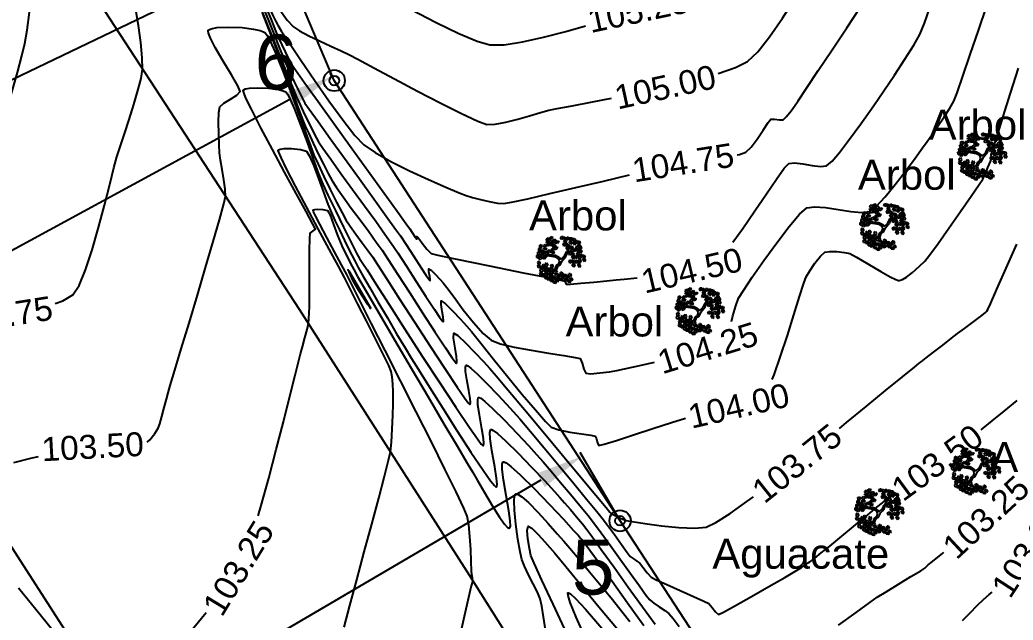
# Model space of a CAD drawing. Header units: millimetres. Extents: x 605578 to 606222, y 1311008 to 1311323.
# Drawn here: x 605671.26 to 605720.97, y 1311134.58 to 1311164.66 of the extents above; entities that cross this region are included whole.
import ezdxf

# ---------------------------------------------------------------- set-up
doc = ezdxf.new("R2010")
doc.units = ezdxf.units.MM
doc.header["$LTSCALE"] = 0.0254
doc.header["$MEASUREMENT"] = 0
for name, color, linetype in [('ARBOL', 3, 'Continuous'), ('BORDE CARRETERA', 8, 'Continuous'), ('CIRCULO', 1, 'Continuous'), ('CONT-MJR', 30, 'Continuous'), ('CONT-MNR', 56, 'Continuous'), ('COTAS', 3, 'Continuous'), ('PTOS PI', 7, 'Continuous'), ('TEXTO ARB', 7, 'Continuous')]:
    doc.layers.add(name, color=color, linetype=linetype)
doc.styles.add('COTAS', font='arial.ttf', dxfattribs={"height": 2.8})
doc.styles.add('CURVAS DE NIVEL', font='arial.ttf', dxfattribs={"height": 1.2})
doc.styles.add('PI', font='arial.ttf', dxfattribs={"height": 2})
doc.styles.add('PUNTOS PI', font='arial.ttf', dxfattribs={"height": 0.08})
doc.dimstyles.new('COTAS LINDEROS', dxfattribs={"dimscale": 40, "dimtxt": 2.8, "dimasz": 0.06, "dimexe": 0.005, "dimexo": 0.005, "dimgap": 0.005, "dimtad": 2, "dimzin": 0, "dimdsep": 46, "dimtxsty": 'COTAS', "dimcen": 0.09, "dimclrd": 1, "dimclre": 1, "dimclrt": 3, "dimadec": 0, "dimazin": 0, "dimtfac": 1, "dimtofl": 0, "dimtmove": 0, "dimatfit": 3, "dimldrblk": 'ARCHTICK', "dimfxl": 1, "dimtolj": 1, "dimtzin": 0, "dimarcsym": 0})

# ---------------------------------------------------------------- blocks, each defined once
blk = doc.blocks.new('*U25')
at = {"layer": 'CONT-MJR', "elevation": 102, "flags": 128}
blk.add_lwpolyline([(605699.667, 1311133.455), (605699.102, 1311134.738), (605698.807, 1311135.471), (605698.695, 1311135.813), (605698.679, 1311135.931), (605698.69, 1311135.954), (605698.718, 1311135.956), (605698.819, 1311135.899), (605699.069, 1311135.672), (605699.564, 1311135.138), (605700.386, 1311134.177)], dxfattribs=at)
blk = doc.blocks.new('*U26')
at = {"layer": 'CONT-MNR', "elevation": 102.25, "flags": 128}
blk.add_lwpolyline([(605698.628, 1311133.92), (605697.95, 1311135.375), (605697.387, 1311136.59), (605696.997, 1311137.445), (605696.837, 1311137.819), (605696.763, 1311138.173), (605696.69, 1311138.651), (605696.657, 1311139.081), (605696.699, 1311139.291), (605696.888, 1311139.185), (605697.2, 1311138.875), (605697.532, 1311138.508), (605697.779, 1311138.229), (605698.03, 1311137.933), (605698.578, 1311137.274), (605699.343, 1311136.35), (605700.245, 1311135.258), (605701.201, 1311134.097)], dxfattribs=at)
blk = doc.blocks.new('*U27')
at = {"layer": 'CONT-MJR', "elevation": 102.5, "flags": 128}
blk.add_lwpolyline([(605697.568, 1311134.1), (605697.471, 1311134.741), (605697.378, 1311135.291), (605697.298, 1311135.649), (605697.162, 1311135.985), (605696.953, 1311136.407), (605696.721, 1311136.859), (605696.516, 1311137.282), (605696.387, 1311137.619), (605696.302, 1311138.013), (605696.191, 1311138.645), (605696.083, 1311139.384), (605696.009, 1311140.096), (605695.993, 1311140.556), (605696.017, 1311140.792), (605696.053, 1311140.882), (605696.078, 1311140.904), (605696.11, 1311140.91), (605696.198, 1311140.884), (605696.385, 1311140.76), (605696.712, 1311140.47), (605697.196, 1311139.975), (605697.699, 1311139.423), (605698.153, 1311138.91), (605698.488, 1311138.534), (605698.793, 1311138.185), (605699.24, 1311137.656), (605699.777, 1311137.01), (605700.352, 1311136.31), (605700.913, 1311135.619), (605701.409, 1311135.002), (605701.787, 1311134.522)], dxfattribs=at)
blk = doc.blocks.new('*U28')
at = {"layer": 'CONT-MJR', "elevation": 102.5, "flags": 128}
blk.add_lwpolyline([(605688.824, 1311150.199), (605688.815, 1311150.204), (605688.774, 1311150.255), (605688.665, 1311150.412), (605688.47, 1311150.713), (605688.223, 1311151.105), (605688.074, 1311151.349), (605687.95, 1311151.589), (605687.805, 1311151.883), (605687.734, 1311152.031), (605687.706, 1311152.083), (605687.682, 1311152.131), (605687.724, 1311152.081)], close=True, dxfattribs=at)
blk = doc.blocks.new('*U29')
at = {"layer": 'CONT-MNR', "elevation": 102.75, "flags": 128}
blk.add_lwpolyline([(605693.329, 1311133.957), (605693.596, 1311135.15), (605693.776, 1311135.955), (605693.844, 1311136.26), (605693.893, 1311136.403), (605693.933, 1311136.546), (605693.908, 1311136.701), (605693.875, 1311136.864), (605693.867, 1311137.061), (605693.852, 1311137.515), (605693.825, 1311138.12), (605693.785, 1311138.77), (605693.729, 1311139.361), (605693.654, 1311139.786), (605693.484, 1311140.191), (605693.096, 1311141.007), (605692.538, 1311142.145), (605691.858, 1311143.513), (605691.101, 1311145.021), (605690.317, 1311146.576), (605689.551, 1311148.089), (605688.851, 1311149.468), (605688.264, 1311150.622), (605687.837, 1311151.46), (605687.617, 1311151.891), (605687.362, 1311152.377), (605687.008, 1311153.037), (605686.622, 1311153.757), (605686.27, 1311154.422), (605686.058, 1311154.838), (605685.961, 1311155.044), (605685.935, 1311155.117), (605685.935, 1311155.132), (605685.95, 1311155.144), (605686.016, 1311155.162), (605686.176, 1311155.173), (605686.431, 1311155.159), (605686.658, 1311155.102), (605686.783, 1311154.868), (605686.962, 1311154.405), (605687.146, 1311153.898), (605687.288, 1311153.532), (605687.431, 1311153.226), (605687.62, 1311152.835), (605687.814, 1311152.445), (605687.969, 1311152.146), (605688.164, 1311151.806), (605688.611, 1311151.037), (605689.249, 1311149.944), (605690.017, 1311148.631), (605690.852, 1311147.204), (605691.695, 1311145.767), (605692.483, 1311144.424), (605693.156, 1311143.281), (605693.652, 1311142.442), (605693.911, 1311142.011), (605694.169, 1311141.575), (605694.515, 1311140.977), (605694.898, 1311140.329), (605695.268, 1311139.74), (605695.521, 1311139.387), (605695.67, 1311139.229), (605695.743, 1311139.187), (605695.77, 1311139.188), (605695.791, 1311139.206), (605695.813, 1311139.298), (605695.805, 1311139.554), (605695.736, 1311140.059), (605695.601, 1311140.835), (605695.469, 1311141.613), (605695.407, 1311142.127), (605695.405, 1311142.393), (605695.433, 1311142.493), (605695.457, 1311142.516), (605695.488, 1311142.518), (605695.593, 1311142.47), (605695.84, 1311142.283), (605696.303, 1311141.863), (605697.016, 1311141.157), (605697.773, 1311140.371), (605698.463, 1311139.636), (605698.975, 1311139.082), (605699.198, 1311138.838), (605699.326, 1311138.689), (605699.48, 1311138.5), (605699.603, 1311138.346), (605699.791, 1311138.085), (605700.247, 1311137.446), (605700.899, 1311136.536), (605701.672, 1311135.458), (605702.492, 1311134.319)], dxfattribs=at)
blk = doc.blocks.new('*U31')
at = {"layer": 'CONT-MJR', "elevation": 103, "flags": 128}
for points in [[(605687.485, 1311134.233), (605687.778, 1311135.319), (605688.126, 1311136.608), (605688.5, 1311138), (605688.874, 1311139.394), (605689.219, 1311140.693), (605689.508, 1311141.795), (605689.713, 1311142.601), (605689.806, 1311143.012), (605689.857, 1311143.501), (605689.896, 1311144.157), (605689.924, 1311144.844), (605689.94, 1311145.424), (605689.944, 1311145.762), (605689.937, 1311146.045), (605689.922, 1311146.409), (605689.893, 1311146.771), (605689.847, 1311147.045), (605689.721, 1311147.336), (605689.441, 1311147.914), (605689.058, 1311148.683), (605688.622, 1311149.547), (605688.183, 1311150.41), (605687.792, 1311151.177), (605687.5, 1311151.751), (605687.202, 1311152.318), (605686.747, 1311153.168), (605686.197, 1311154.192), (605685.613, 1311155.282), (605685.058, 1311156.329), (605684.595, 1311157.225), (605684.331, 1311157.761), (605684.216, 1311158.021), (605684.187, 1311158.113), (605684.187, 1311158.133), (605684.208, 1311158.151), (605684.289, 1311158.181), (605684.492, 1311158.208), (605684.85, 1311158.211), (605685.309, 1311158.166), (605685.611, 1311158.073), (605685.759, 1311157.834), (605685.968, 1311157.341), (605686.21, 1311156.702), (605686.457, 1311156.024), (605686.68, 1311155.415), (605686.852, 1311154.983), (605687.025, 1311154.608), (605687.251, 1311154.133), (605687.506, 1311153.609), (605687.765, 1311153.088), (605688.002, 1311152.618), (605688.193, 1311152.253), (605688.409, 1311151.865), (605688.754, 1311151.264), (605689.183, 1311150.524), (605689.653, 1311149.722), (605690.119, 1311148.933), (605690.537, 1311148.233), (605690.863, 1311147.699), (605691.214, 1311147.133), (605691.757, 1311146.262), (605692.422, 1311145.204), (605693.138, 1311144.077), (605693.835, 1311143), (605694.442, 1311142.091), (605694.816, 1311141.566), (605695.008, 1311141.329), (605695.085, 1311141.26), (605695.107, 1311141.256), (605695.127, 1311141.277), (605695.145, 1311141.386), (605695.123, 1311141.688), (605695.033, 1311142.266), (605694.889, 1311143.089), (605694.804, 1311143.674), (605694.788, 1311143.985), (605694.812, 1311144.103), (605694.836, 1311144.128), (605694.863, 1311144.13), (605694.953, 1311144.089), (605695.168, 1311143.928), (605695.571, 1311143.564), (605696.198, 1311142.946), (605696.875, 1311142.247), (605697.511, 1311141.573), (605698.014, 1311141.032), (605698.292, 1311140.731), (605698.524, 1311140.468), (605698.817, 1311140.124), (605699.127, 1311139.751), (605699.412, 1311139.402), (605699.631, 1311139.127), (605699.88, 1311138.788), (605700.361, 1311138.119), (605700.997, 1311137.233), (605701.71, 1311136.239), (605702.422, 1311135.25), (605703.056, 1311134.377)], [(605718.442, 1311134.564), (605718.802, 1311134.932), (605719.193, 1311135.329), (605719.491, 1311135.62), (605719.78, 1311135.86), (605719.93, 1311135.978)]]:
    blk.add_lwpolyline(points, dxfattribs=at)
at = {"layer": 'CONT-MJR', "color": 2, "insert": (605721.724, 1311138.078, 103), "char_height": 1.2, "attachment_point": 5, "rotation": 56.8914, "style": 'CURVAS DE NIVEL'}
blk.add_mtext('{103.00}', dxfattribs=at)
blk = doc.blocks.new('*U32')
at = {"layer": 'CONT-MNR', "elevation": 103.25, "flags": 128}
for points in [[(605683.182, 1311139.805), (605683.335, 1311140.323), (605683.714, 1311141.694), (605684.094, 1311143.126), (605684.455, 1311144.525), (605684.776, 1311145.798), (605685.038, 1311146.851), (605685.22, 1311147.592), (605685.304, 1311147.926), (605685.399, 1311148.271), (605685.524, 1311148.719), (605685.638, 1311149.149), (605685.703, 1311149.436), (605685.726, 1311149.67), (605685.741, 1311149.972), (605685.751, 1311150.275), (605685.757, 1311150.51), (605685.759, 1311150.845), (605685.76, 1311151.499), (605685.761, 1311152.305), (605685.764, 1311153.096), (605685.77, 1311153.706), (605685.782, 1311153.966), (605685.924, 1311154.071), (605686.053, 1311154.172), (605685.929, 1311154.419), (605685.588, 1311155.05), (605685.094, 1311155.957), (605684.51, 1311157.032), (605683.899, 1311158.167), (605683.323, 1311159.252), (605682.846, 1311160.181), (605682.578, 1311160.738), (605682.464, 1311161.011), (605682.437, 1311161.111), (605682.44, 1311161.134), (605682.463, 1311161.156), (605682.548, 1311161.194), (605682.759, 1311161.234), (605683.15, 1311161.254), (605683.713, 1311161.232), (605684.138, 1311161.179), (605684.395, 1311161.12), (605684.519, 1311161.072), (605684.565, 1311161.045), (605684.594, 1311161.017), (605684.665, 1311160.917), (605684.796, 1311160.666), (605685.008, 1311160.178), (605685.311, 1311159.399), (605685.632, 1311158.53), (605685.942, 1311157.676), (605686.213, 1311156.942), (605686.417, 1311156.433), (605686.68, 1311155.869), (605687.05, 1311155.105), (605687.459, 1311154.275), (605687.841, 1311153.51), (605688.127, 1311152.94), (605688.251, 1311152.698), (605688.354, 1311152.551), (605688.461, 1311152.406), (605688.635, 1311152.134), (605689.084, 1311151.43), (605689.74, 1311150.403), (605690.535, 1311149.162), (605691.403, 1311147.816), (605692.274, 1311146.474), (605693.081, 1311145.245), (605693.757, 1311144.238), (605694.158, 1311143.664), (605694.353, 1311143.407), (605694.426, 1311143.33), (605694.443, 1311143.323), (605694.46, 1311143.341), (605694.476, 1311143.433), (605694.457, 1311143.688), (605694.381, 1311144.173), (605694.259, 1311144.866), (605694.188, 1311145.358), (605694.175, 1311145.62), (605694.195, 1311145.719), (605694.215, 1311145.741), (605694.242, 1311145.742), (605694.329, 1311145.702), (605694.536, 1311145.544), (605694.923, 1311145.19), (605695.515, 1311144.596), (605696.142, 1311143.94), (605696.709, 1311143.331), (605697.123, 1311142.882), (605697.444, 1311142.522), (605697.857, 1311142.042), (605698.326, 1311141.486), (605698.813, 1311140.901), (605699.282, 1311140.33), (605699.696, 1311139.819), (605700.018, 1311139.413), (605700.357, 1311138.962), (605700.806, 1311138.343), (605701.312, 1311137.636), (605701.819, 1311136.926), (605702.271, 1311136.295), (605702.614, 1311135.825), (605702.792, 1311135.598), (605702.99, 1311135.441), (605703.262, 1311135.256), (605703.536, 1311135.073), (605703.737, 1311134.918), (605703.949, 1311134.664), (605704.256, 1311134.258)], [(605712.237, 1311134.338), (605713.112, 1311134.971), (605713.793, 1311135.459), (605714.172, 1311135.726), (605714.616, 1311136.008), (605715.227, 1311136.382), (605715.855, 1311136.762), (605716.349, 1311137.059), (605716.559, 1311137.187), (605716.642, 1311137.269), (605716.724, 1311137.353), (605716.937, 1311137.524), (605717.455, 1311137.941), (605717.504, 1311137.981)], [(605671.196, 1311136.209), (605672.066, 1311135.128), (605672.911, 1311134.088), (605673.684, 1311133.154), (605674.337, 1311132.389), (605674.821, 1311131.858), (605675.089, 1311131.626), (605675.502, 1311131.54), (605676.087, 1311131.524), (605676.729, 1311131.568), (605677.314, 1311131.661), (605677.726, 1311131.792), (605678.034, 1311132.05), (605678.554, 1311132.589), (605679.22, 1311133.333), (605679.965, 1311134.208), (605680.578, 1311134.961)]]:
    blk.add_lwpolyline(points, dxfattribs=at)
at = {"layer": 'CONT-MNR', "color": 2, "char_height": 1.2, "attachment_point": 5, "style": 'CURVAS DE NIVEL'}
for insert, rotation in [((605719.614, 1311139.743, 103.25), 42.8586), ((605682.202, 1311137.186, 103.25), 58.6019)]:
    blk.add_mtext('{103.25}', dxfattribs=dict(at, insert=insert, rotation=rotation))
blk = doc.blocks.new('*U33')
at = {"layer": 'CONT-MJR', "elevation": 103.5, "flags": 128}
for points in [[(605719.367, 1311144.123), (605719.473, 1311144.207), (605719.929, 1311144.569), (605720.527, 1311145.051), (605721.173, 1311145.588)], [(605677.634, 1311143.497), (605677.772, 1311143.621), (605678.013, 1311143.929), (605678.181, 1311144.194), (605678.26, 1311144.415), (605678.366, 1311144.789), (605678.482, 1311145.231), (605678.592, 1311145.654), (605678.677, 1311145.972), (605678.784, 1311146.33), (605679.016, 1311147.101), (605679.341, 1311148.182), (605679.728, 1311149.469), (605680.145, 1311150.862), (605680.559, 1311152.257), (605680.939, 1311153.553), (605681.253, 1311154.645), (605681.469, 1311155.433), (605681.555, 1311155.814), (605681.54, 1311156.177), (605681.472, 1311156.646), (605681.382, 1311157.153), (605681.299, 1311157.625), (605681.252, 1311157.992), (605681.23, 1311158.397), (605681.211, 1311158.948), (605681.204, 1311159.527), (605681.22, 1311160.017), (605681.269, 1311160.297), (605681.469, 1311160.483), (605681.802, 1311160.687), (605682.122, 1311160.889), (605682.285, 1311161.066), (605682.172, 1311161.348), (605681.856, 1311161.896), (605681.444, 1311162.58), (605681.041, 1311163.268), (605680.798, 1311163.734), (605680.698, 1311163.99), (605680.682, 1311164.1), (605680.693, 1311164.134), (605680.723, 1311164.165), (605680.836, 1311164.215), (605681.117, 1311164.268), (605681.636, 1311164.295), (605682.386, 1311164.266), (605682.951, 1311164.195), (605683.292, 1311164.116), (605683.458, 1311164.052), (605683.518, 1311164.016), (605683.553, 1311163.985), (605683.635, 1311163.871), (605683.789, 1311163.587), (605684.039, 1311163.033), (605684.401, 1311162.135), (605684.789, 1311161.11), (605685.172, 1311160.065), (605685.519, 1311159.108), (605685.799, 1311158.345), (605685.981, 1311157.884), (605686.193, 1311157.421), (605686.479, 1311156.817), (605686.799, 1311156.156), (605687.114, 1311155.519), (605687.384, 1311154.988), (605687.571, 1311154.646), (605687.785, 1311154.322), (605688.077, 1311153.915), (605688.398, 1311153.482), (605688.697, 1311153.079), (605688.924, 1311152.762), (605689.163, 1311152.396), (605689.638, 1311151.655), (605690.281, 1311150.652), (605691.022, 1311149.497), (605691.792, 1311148.305), (605692.522, 1311147.185), (605693.142, 1311146.252), (605693.514, 1311145.715), (605693.696, 1311145.471), (605693.763, 1311145.398), (605693.779, 1311145.391), (605693.793, 1311145.406), (605693.806, 1311145.48), (605693.791, 1311145.687), (605693.729, 1311146.081), (605693.63, 1311146.643), (605693.572, 1311147.042), (605693.562, 1311147.255), (605693.578, 1311147.335), (605693.595, 1311147.353), (605693.616, 1311147.354), (605693.687, 1311147.321), (605693.855, 1311147.193), (605694.169, 1311146.906), (605694.649, 1311146.424), (605695.158, 1311145.891), (605695.618, 1311145.397), (605695.955, 1311145.033), (605696.275, 1311144.666), (605696.814, 1311144.03), (605697.496, 1311143.218), (605698.245, 1311142.32), (605698.986, 1311141.428), (605699.644, 1311140.633), (605700.142, 1311140.026), (605700.406, 1311139.699), (605700.668, 1311139.348), (605701.013, 1311138.867), (605701.368, 1311138.37), (605701.658, 1311137.968), (605701.807, 1311137.773), (605701.95, 1311137.663), (605702.139, 1311137.538), (605702.284, 1311137.43), (605702.439, 1311137.238), (605702.658, 1311136.952), (605702.852, 1311136.741), (605703.111, 1311136.608), (605703.641, 1311136.364), (605704.307, 1311136.066), (605704.97, 1311135.77), (605705.494, 1311135.533), (605705.741, 1311135.41), (605705.894, 1311135.232), (605706.069, 1311134.997), (605706.219, 1311134.869), (605706.484, 1311134.99), (605707.085, 1311135.317), (605707.885, 1311135.769), (605708.749, 1311136.265), (605709.543, 1311136.726), (605710.132, 1311137.07), (605710.38, 1311137.216), (605710.565, 1311137.347), (605710.711, 1311137.455), (605710.805, 1311137.512), (605710.898, 1311137.57), (605711.041, 1311137.685), (605711.371, 1311137.953), (605711.79, 1311138.295), (605712.199, 1311138.629), (605712.497, 1311138.873), (605712.79, 1311139.114), (605713.186, 1311139.441), (605713.592, 1311139.778), (605713.919, 1311140.048), (605714.074, 1311140.176), (605714.217, 1311140.295), (605714.361, 1311140.411), (605714.598, 1311140.586), (605714.969, 1311140.858)], [(605670.964, 1311142.476), (605671.885, 1311142.707), (605672.187, 1311142.78)]]:
    blk.add_lwpolyline(points, dxfattribs=at)
at = {"layer": 'CONT-MJR', "color": 2, "char_height": 1.2, "attachment_point": 5, "style": 'CURVAS DE NIVEL'}
for insert, rotation in [((605717.178, 1311142.477, 103.5), 36.2347), ((605674.903, 1311143.27, 103.5), 3.1249)]:
    blk.add_mtext('{103.50}', dxfattribs=dict(at, insert=insert, rotation=rotation))
blk = doc.blocks.new('*U35')
at = {"layer": 'CONT-MNR', "elevation": 103.75, "flags": 128}
for points in [[(605712.276, 1311144.184), (605712.638, 1311144.481), (605713.618, 1311145.283), (605714.591, 1311146.08), (605715.437, 1311146.774), (605716.037, 1311147.265), (605716.27, 1311147.456), (605716.364, 1311147.525), (605716.458, 1311147.593), (605716.619, 1311147.718), (605716.991, 1311148.007), (605717.455, 1311148.367), (605717.894, 1311148.707), (605718.19, 1311148.936), (605718.538, 1311149.198), (605719.001, 1311149.545), (605719.41, 1311149.851), (605719.593, 1311149.99), (605719.65, 1311150.068), (605719.704, 1311150.148), (605719.831, 1311150.432), (605720.16, 1311151.17), (605720.623, 1311152.214), (605721.154, 1311153.418)], [(605673.035, 1311150.444), (605673.417, 1311150.579), (605673.911, 1311150.876), (605674.221, 1311151.345), (605674.548, 1311152.132), (605674.879, 1311153.133), (605675.199, 1311154.248), (605675.497, 1311155.373), (605675.758, 1311156.408), (605675.969, 1311157.249), (605676.116, 1311157.795), (605676.277, 1311158.3), (605676.49, 1311158.942), (605676.726, 1311159.664), (605676.962, 1311160.408), (605677.17, 1311161.115), (605677.325, 1311161.726), (605677.4, 1311162.185), (605677.39, 1311162.754), (605677.315, 1311163.526), (605677.2, 1311164.372), (605677.069, 1311165.162)], [(605683.387, 1311165.014), (605683.829, 1311163.882), (605684.283, 1311162.687), (605684.715, 1311161.53), (605685.093, 1311160.517), (605685.38, 1311159.75), (605685.545, 1311159.334), (605685.716, 1311158.957), (605685.939, 1311158.478), (605686.191, 1311157.949), (605686.449, 1311157.424), (605686.69, 1311156.955), (605686.891, 1311156.594), (605687.11, 1311156.26), (605687.444, 1311155.788), (605687.85, 1311155.229), (605688.288, 1311154.633), (605688.718, 1311154.049), (605689.098, 1311153.527), (605689.388, 1311153.119), (605689.698, 1311152.65), (605690.182, 1311151.899), (605690.775, 1311150.974), (605691.412, 1311149.981), (605692.03, 1311149.026), (605692.562, 1311148.217), (605692.884, 1311147.745), (605693.043, 1311147.53), (605693.102, 1311147.465), (605693.116, 1311147.459), (605693.129, 1311147.475), (605693.136, 1311147.56), (605693.11, 1311147.79), (605693.039, 1311148.204), (605692.958, 1311148.71), (605692.974, 1311148.965), (605693.174, 1311148.843), (605693.556, 1311148.483), (605694.019, 1311148.007), (605694.463, 1311147.534), (605694.786, 1311147.184), (605695.093, 1311146.828), (605695.698, 1311146.108), (605696.513, 1311145.134), (605697.448, 1311144.012), (605698.414, 1311142.851), (605699.321, 1311141.76), (605700.079, 1311140.847), (605700.6, 1311140.219), (605700.794, 1311139.985), (605700.831, 1311139.941), (605700.993, 1311139.856), (605701.326, 1311139.691), (605701.607, 1311139.575), (605701.91, 1311139.518), (605702.544, 1311139.418), (605703.37, 1311139.307), (605704.248, 1311139.219), (605705.039, 1311139.186), (605705.604, 1311139.24), (605706.096, 1311139.475), (605706.811, 1311139.932), (605707.644, 1311140.52), (605707.977, 1311140.768)]]:
    blk.add_lwpolyline(points, dxfattribs=at)
at = {"layer": 'CONT-MNR', "color": 2, "char_height": 1.2, "attachment_point": 5, "style": 'CURVAS DE NIVEL'}
for insert, rotation in [((605670.353, 1311149.83, 103.75), 9.0915), ((605710.156, 1311142.439, 103.75), 38.6222)]:
    blk.add_mtext('{103.75}', dxfattribs=dict(at, insert=insert, rotation=rotation))
blk = doc.blocks.new('*U37')
at = {"layer": 'CONT-MJR', "elevation": 104, "flags": 128}
for points in [[(605708.912, 1311146.643), (605709.004, 1311146.869), (605709.335, 1311147.803), (605709.677, 1311148.844), (605710.003, 1311149.877), (605710.286, 1311150.789), (605710.5, 1311151.464), (605710.617, 1311151.789), (605710.797, 1311152.091), (605711.055, 1311152.475), (605711.325, 1311152.822), (605711.541, 1311153.016), (605711.795, 1311153.059), (605712.156, 1311153.047), (605712.524, 1311153.001), (605712.8, 1311152.944), (605713.129, 1311152.773), (605713.697, 1311152.432), (605714.347, 1311152.043), (605714.821, 1311151.777), (605715.098, 1311151.646), (605715.227, 1311151.605), (605715.27, 1311151.601), (605715.318, 1311151.61), (605715.431, 1311151.653), (605715.633, 1311151.772), (605715.933, 1311151.998), (605716.293, 1311152.313), (605716.555, 1311152.568), (605716.787, 1311152.865), (605717.215, 1311153.458), (605717.76, 1311154.227), (605718.337, 1311155.054), (605718.866, 1311155.819), (605719.264, 1311156.402), (605719.449, 1311156.683), (605719.567, 1311156.926), (605719.711, 1311157.257), (605719.834, 1311157.553), (605719.888, 1311157.692), (605719.883, 1311157.796), (605719.877, 1311157.899), (605719.956, 1311158.156), (605720.168, 1311158.831), (605720.476, 1311159.811), (605720.846, 1311160.983), (605721.242, 1311162.234)], [(605683.065, 1311165.855), (605683.607, 1311164.501), (605684.133, 1311163.191), (605684.592, 1311162.051), (605684.934, 1311161.207), (605685.109, 1311160.785), (605685.283, 1311160.403), (605685.513, 1311159.913), (605685.765, 1311159.39), (605686.009, 1311158.908), (605686.211, 1311158.542), (605686.425, 1311158.223), (605686.816, 1311157.672), (605687.331, 1311156.958), (605687.914, 1311156.155), (605688.513, 1311155.334), (605689.071, 1311154.565), (605689.535, 1311153.922), (605689.851, 1311153.476), (605690.178, 1311152.983), (605690.613, 1311152.31), (605691.1, 1311151.55), (605691.583, 1311150.797), (605692.007, 1311150.146), (605692.265, 1311149.762), (605692.393, 1311149.585), (605692.441, 1311149.532), (605692.452, 1311149.527), (605692.461, 1311149.538), (605692.466, 1311149.597), (605692.448, 1311149.758), (605692.398, 1311150.047), (605692.342, 1311150.4), (605692.353, 1311150.578), (605692.55, 1311150.442), (605692.918, 1311150.08), (605693.32, 1311149.657), (605693.617, 1311149.335), (605693.859, 1311149.043), (605694.335, 1311148.453), (605694.969, 1311147.664), (605695.685, 1311146.778), (605696.408, 1311145.893), (605697.061, 1311145.111), (605697.569, 1311144.532), (605697.857, 1311144.256), (605698.234, 1311144.121), (605698.785, 1311144.008), (605699.368, 1311143.916), (605699.839, 1311143.846), (605700.058, 1311143.798), (605700.122, 1311143.658), (605700.176, 1311143.457), (605700.239, 1311143.335), (605700.496, 1311143.399), (605701.119, 1311143.591), (605701.978, 1311143.866), (605702.942, 1311144.178), (605703.881, 1311144.483), (605704.57, 1311144.705)]]:
    blk.add_lwpolyline(points, dxfattribs=at)
at = {"layer": 'CONT-MJR', "color": 2, "insert": (605707.24, 1311145.318, 104), "char_height": 1.2, "attachment_point": 5, "rotation": 12.8757, "style": 'CURVAS DE NIVEL'}
blk.add_mtext('{104.00}', dxfattribs=at)
blk = doc.blocks.new('*U39')
at = {"layer": 'CONT-MJR', "elevation": 104, "flags": 128}
for points in [[(605668.513, 1311157.209), (605668.957, 1311157.297), (605669.365, 1311157.415), (605669.631, 1311157.558), (605669.781, 1311157.832), (605670.005, 1311158.404), (605670.277, 1311159.192), (605670.574, 1311160.112), (605670.871, 1311161.084), (605671.144, 1311162.023), (605671.368, 1311162.849), (605671.518, 1311163.478), (605671.627, 1311164.137), (605671.738, 1311165.041), (605671.848, 1311166.093), (605671.952, 1311167.193), (605672.045, 1311168.244), (605672.125, 1311169.148), (605672.186, 1311169.806), (605672.223, 1311170.121), (605672.322, 1311170.406), (605672.474, 1311170.768), (605672.614, 1311171.129), (605672.676, 1311171.41), (605672.6, 1311171.751), (605672.429, 1311172.235), (605672.246, 1311172.698), (605672.136, 1311172.976)], [(605653.604, 1311163.344), (605653.622, 1311163.323), (605653.675, 1311163.256), (605653.791, 1311163.109), (605653.988, 1311162.861), (605654.245, 1311162.537), (605654.441, 1311162.29), (605654.612, 1311162.07), (605654.869, 1311161.738), (605655.163, 1311161.36), (605655.442, 1311161.004), (605655.658, 1311160.734), (605655.931, 1311160.413), (605656.401, 1311159.866), (605656.963, 1311159.216), (605657.512, 1311158.582), (605657.942, 1311158.086), (605658.148, 1311157.847), (605658.319, 1311157.631), (605658.529, 1311157.368), (605658.685, 1311157.215), (605658.84, 1311157.193), (605659.048, 1311157.2), (605659.217, 1311157.209), (605659.462, 1311157.221), (605659.834, 1311157.24), (605660.137, 1311157.252), (605660.503, 1311157.244), (605661.345, 1311157.223), (605662.507, 1311157.192), (605663.034, 1311157.179)]]:
    blk.add_lwpolyline(points, dxfattribs=at)
at = {"layer": 'CONT-MJR', "color": 2, "insert": (605665.771, 1311157.114, 104), "char_height": 1.2, "attachment_point": 5, "rotation": 358.8353, "style": 'CURVAS DE NIVEL'}
blk.add_mtext('{104.00}', dxfattribs=at)
blk = doc.blocks.new('*U40')
at = {"layer": 'CONT-MNR', "elevation": 104.25, "flags": 128}
for points in [[(605706.871, 1311149.54), (605706.95, 1311149.828), (605707.09, 1311150.337), (605707.233, 1311150.71), (605707.469, 1311151.09), (605707.917, 1311151.76), (605708.5, 1311152.6), (605709.141, 1311153.489), (605709.762, 1311154.305), (605710.288, 1311154.928), (605710.641, 1311155.237), (605711.03, 1311155.296), (605711.581, 1311155.249), (605712.215, 1311155.149), (605712.849, 1311155.048), (605713.403, 1311154.999), (605713.797, 1311155.055), (605714.119, 1311155.306), (605714.561, 1311155.785), (605715.068, 1311156.405), (605715.585, 1311157.08), (605716.061, 1311157.723), (605716.44, 1311158.246), (605716.669, 1311158.563), (605716.907, 1311158.893), (605717.207, 1311159.323), (605717.521, 1311159.79), (605717.801, 1311160.231), (605717.999, 1311160.583), (605718.165, 1311161.007), (605718.457, 1311161.83), (605718.829, 1311162.914), (605719.238, 1311164.121), (605719.638, 1311165.312), (605719.985, 1311166.351), (605720.233, 1311167.098), (605720.339, 1311167.417), (605720.417, 1311167.663), (605720.512, 1311167.961), (605720.563, 1311168.122), (605720.604, 1311168.22), (605720.648, 1311168.317), (605720.821, 1311168.583), (605721.245, 1311169.229), (605721.794, 1311170.068), (605722.345, 1311170.912), (605722.773, 1311171.572), (605722.954, 1311171.86), (605723, 1311172.056), (605723.024, 1311172.256), (605722.994, 1311172.541), (605722.915, 1311173.22), (605722.805, 1311174.143), (605722.685, 1311175.158), (605722.573, 1311176.115), (605722.489, 1311176.863), (605722.452, 1311177.25), (605722.461, 1311177.648), (605722.49, 1311178.174), (605722.513, 1311178.653), (605722.499, 1311178.91), (605722.341, 1311179.067), (605722.104, 1311179.234), (605721.979, 1311179.315), (605721.933, 1311179.347), (605721.887, 1311179.378), (605721.685, 1311179.418), (605721.195, 1311179.515), (605720.575, 1311179.637), (605719.984, 1311179.752), (605719.581, 1311179.827), (605719.228, 1311179.883), (605718.752, 1311179.951), (605718.26, 1311180.023), (605717.86, 1311180.089), (605717.657, 1311180.141), (605717.516, 1311180.29), (605717.365, 1311180.508), (605717.271, 1311180.65)], [(605679.68, 1311173.261), (605679.711, 1311173.259), (605679.806, 1311173.253), (605680.014, 1311173.239), (605680.375, 1311173.215), (605680.873, 1311173.181), (605681.308, 1311173.148), (605681.561, 1311173.121), (605681.835, 1311173.05), (605682.172, 1311172.946), (605682.444, 1311172.867), (605682.74, 1311172.804), (605683.199, 1311172.714), (605683.622, 1311172.63), (605683.811, 1311172.589), (605683.801, 1311172.505), (605683.783, 1311172.424), (605683.757, 1311172.374), (605683.731, 1311172.324), (605683.771, 1311172.145), (605683.865, 1311171.719), (605683.971, 1311171.202), (605684.036, 1311170.825), (605684.059, 1311170.615), (605684.057, 1311170.529), (605684.05, 1311170.505), (605684.028, 1311170.479), (605683.949, 1311170.429), (605683.767, 1311170.36), (605683.48, 1311170.277), (605683.197, 1311170.18), (605682.954, 1311170.022), (605682.586, 1311169.761), (605682.241, 1311169.499), (605682.068, 1311169.34), (605682.033, 1311169.179), (605682.028, 1311168.961), (605682.043, 1311168.786), (605682.154, 1311168.487), (605682.437, 1311167.768), (605682.838, 1311166.766), (605683.3, 1311165.614), (605683.769, 1311164.45), (605684.191, 1311163.409), (605684.511, 1311162.625), (605684.674, 1311162.236), (605684.809, 1311161.938), (605684.988, 1311161.557), (605685.184, 1311161.15), (605685.374, 1311160.775), (605685.531, 1311160.489), (605685.742, 1311160.18), (605686.185, 1311159.557), (605686.794, 1311158.708), (605687.506, 1311157.723), (605688.254, 1311156.689), (605688.973, 1311155.694), (605689.6, 1311154.828), (605690.069, 1311154.178), (605690.314, 1311153.832), (605690.593, 1311153.41), (605690.966, 1311152.829), (605691.348, 1311152.234), (605691.6, 1311151.849), (605691.73, 1311151.66), (605691.778, 1311151.601), (605691.788, 1311151.594), (605691.794, 1311151.604), (605691.794, 1311151.66), (605691.773, 1311151.804), (605691.734, 1311152.029), (605691.732, 1311152.19), (605691.844, 1311152.113), (605692.052, 1311151.908), (605692.28, 1311151.668), (605692.449, 1311151.486), (605692.632, 1311151.244), (605692.989, 1311150.756), (605693.454, 1311150.136), (605693.962, 1311149.497), (605694.45, 1311148.949), (605694.851, 1311148.607), (605695.304, 1311148.434), (605696.007, 1311148.264), (605696.848, 1311148.105), (605697.711, 1311147.961), (605698.484, 1311147.839), (605699.051, 1311147.744), (605699.299, 1311147.683), (605699.399, 1311147.464), (605699.485, 1311147.149), (605699.586, 1311146.948), (605699.832, 1311146.93), (605700.281, 1311146.966), (605700.772, 1311147.028), (605701.142, 1311147.085), (605701.525, 1311147.166), (605702.284, 1311147.338), (605703.031, 1311147.515)]]:
    blk.add_lwpolyline(points, dxfattribs=at)
at = {"layer": 'CONT-MNR', "color": 2, "insert": (605705.688, 1311148.214, 104.25), "char_height": 1.2, "attachment_point": 5, "rotation": 17.1258, "style": 'CURVAS DE NIVEL'}
blk.add_mtext('{104.25}', dxfattribs=at)
blk = doc.blocks.new('*U43')
at = {"layer": 'CONT-MJR', "elevation": 104.5, "flags": 128}
for points in [[(605706.941, 1311153.519), (605707.447, 1311154.212), (605708.048, 1311155.084), (605708.625, 1311155.938), (605709.13, 1311156.681), (605709.517, 1311157.219), (605709.741, 1311157.458), (605710.034, 1311157.492), (605710.452, 1311157.443), (605710.914, 1311157.367), (605711.334, 1311157.317), (605711.63, 1311157.349), (605711.907, 1311157.578), (605712.281, 1311158.013), (605712.689, 1311158.544), (605713.067, 1311159.059), (605713.35, 1311159.449), (605713.6, 1311159.797), (605714.004, 1311160.372), (605714.503, 1311161.096), (605715.041, 1311161.891), (605715.558, 1311162.679), (605715.995, 1311163.381), (605716.295, 1311163.92), (605716.533, 1311164.489), (605716.808, 1311165.267), (605717.098, 1311166.153), (605717.379, 1311167.043), (605717.629, 1311167.838), (605717.824, 1311168.435), (605717.942, 1311168.732), (605718.145, 1311168.967), (605718.444, 1311169.246), (605718.75, 1311169.522), (605718.971, 1311169.749), (605719.154, 1311170.014), (605719.46, 1311170.492), (605719.826, 1311171.075), (605720.186, 1311171.66), (605720.477, 1311172.14), (605720.635, 1311172.411), (605720.769, 1311172.672), (605720.933, 1311173.012), (605721.083, 1311173.357), (605721.175, 1311173.63), (605721.228, 1311173.961), (605721.29, 1311174.52), (605721.333, 1311175.169), (605721.328, 1311175.77), (605721.247, 1311176.184), (605720.956, 1311176.512), (605720.394, 1311176.979), (605719.699, 1311177.502), (605719.014, 1311177.993), (605718.476, 1311178.367), (605718.227, 1311178.539), (605718.067, 1311178.658), (605717.865, 1311178.802), (605717.696, 1311178.901), (605717.463, 1311178.959), (605717.057, 1311179.037), (605716.628, 1311179.114), (605716.326, 1311179.168), (605716.064, 1311179.201), (605715.723, 1311179.239), (605715.398, 1311179.288), (605715.183, 1311179.354), (605714.97, 1311179.58), (605714.741, 1311179.909), (605714.599, 1311180.123)], [(605684.788, 1311174.331), (605684.828, 1311174.324), (605684.955, 1311174.3), (605685.238, 1311174.25), (605685.728, 1311174.162), (605686.39, 1311174.038), (605686.845, 1311173.945), (605687.081, 1311173.886), (605687.166, 1311173.856), (605687.183, 1311173.844), (605687.193, 1311173.822), (605687.198, 1311173.751), (605687.18, 1311173.6), (605687.13, 1311173.376), (605687.074, 1311173.182), (605687.009, 1311173.057), (605686.919, 1311172.906), (605686.865, 1311172.781), (605686.91, 1311172.566), (605687.015, 1311172.172), (605687.101, 1311171.757), (605687.092, 1311171.486), (605686.786, 1311171.318), (605686.101, 1311171.047), (605685.223, 1311170.728), (605684.336, 1311170.415), (605683.627, 1311170.164), (605683.279, 1311170.03), (605683.066, 1311169.904), (605682.797, 1311169.727), (605682.549, 1311169.539), (605682.402, 1311169.378), (605682.349, 1311169.176), (605682.329, 1311168.889), (605682.334, 1311168.595), (605682.356, 1311168.372), (605682.465, 1311168.059), (605682.723, 1311167.398), (605683.072, 1311166.526), (605683.456, 1311165.581), (605683.816, 1311164.701), (605684.096, 1311164.023), (605684.238, 1311163.686), (605684.364, 1311163.409), (605684.532, 1311163.055), (605684.706, 1311162.704), (605684.851, 1311162.437), (605685.053, 1311162.145), (605685.521, 1311161.489), (605686.186, 1311160.561), (605686.983, 1311159.453), (605687.844, 1311158.257), (605688.703, 1311157.066), (605689.492, 1311155.972), (605690.146, 1311155.066), (605690.596, 1311154.441), (605690.777, 1311154.189), (605690.901, 1311154.001), (605691.049, 1311153.772), (605691.124, 1311153.662), (605691.118, 1311153.732), (605691.111, 1311153.802), (605691.188, 1311153.731), (605691.28, 1311153.637), (605691.403, 1311153.47), (605691.634, 1311153.171), (605691.846, 1311152.959), (605692.178, 1311152.872), (605692.957, 1311152.703), (605694.03, 1311152.48), (605695.247, 1311152.232), (605696.458, 1311151.987), (605697.51, 1311151.776), (605698.255, 1311151.626), (605698.54, 1311151.567), (605698.571, 1311151.486), (605698.602, 1311151.407), (605698.815, 1311151.42), (605699.33, 1311151.46), (605699.989, 1311151.517), (605700.633, 1311151.576), (605701.104, 1311151.627), (605701.502, 1311151.666), (605702.156, 1311151.725), (605702.163, 1311151.726)]]:
    blk.add_lwpolyline(points, dxfattribs=at)
at = {"layer": 'CONT-MJR', "color": 2, "insert": (605704.888, 1311152.096, 104.5), "char_height": 1.2, "attachment_point": 5, "rotation": 13.1398, "style": 'CURVAS DE NIVEL'}
blk.add_mtext('{104.50}', dxfattribs=at)
blk = doc.blocks.new('*U44')
at = {"layer": 'CONT-MNR', "elevation": 104.75, "flags": 128}
for points in [[(605707.168, 1311157.894), (605707.273, 1311157.914), (605707.593, 1311158.021), (605707.853, 1311158.274), (605708.158, 1311158.686), (605708.459, 1311159.137), (605708.704, 1311159.508), (605708.841, 1311159.678), (605709.027, 1311159.681), (605709.277, 1311159.641), (605709.464, 1311159.642), (605709.635, 1311159.809), (605709.857, 1311160.095), (605710.031, 1311160.335), (605710.212, 1311160.601), (605710.631, 1311161.226), (605711.221, 1311162.111), (605711.915, 1311163.154), (605712.646, 1311164.256), (605713.346, 1311165.318), (605713.948, 1311166.238), (605714.385, 1311166.918), (605714.59, 1311167.257), (605714.713, 1311167.579), (605714.842, 1311168.007), (605714.976, 1311168.469), (605715.114, 1311168.891), (605715.255, 1311169.198), (605715.475, 1311169.46), (605715.852, 1311169.835), (605716.308, 1311170.264), (605716.768, 1311170.692), (605717.157, 1311171.061), (605717.398, 1311171.316), (605717.603, 1311171.599), (605717.851, 1311171.98), (605718.106, 1311172.395), (605718.333, 1311172.78), (605718.497, 1311173.074), (605718.665, 1311173.375), (605718.89, 1311173.777), (605719.109, 1311174.205), (605719.237, 1311174.515), (605719.286, 1311174.704), (605719.288, 1311174.8), (605719.279, 1311174.838), (605719.258, 1311174.872), (605719.173, 1311174.945), (605718.957, 1311175.062), (605718.547, 1311175.229), (605717.941, 1311175.445), (605717.359, 1311175.653), (605716.942, 1311175.839), (605716.606, 1311176.07), (605716.135, 1311176.43), (605715.607, 1311176.85), (605715.102, 1311177.259), (605714.698, 1311177.586), (605714.476, 1311177.762), (605714.248, 1311177.925), (605713.945, 1311178.136), (605713.664, 1311178.326), (605713.505, 1311178.423), (605713.37, 1311178.459), (605713.199, 1311178.488), (605713.07, 1311178.508), (605712.884, 1311178.528), (605712.708, 1311178.567), (605712.571, 1311178.728), (605712.326, 1311179.053), (605712.076, 1311179.393), (605711.927, 1311179.596)], [(605689.33, 1311175.349), (605689.356, 1311175.345), (605689.442, 1311175.334), (605689.634, 1311175.312), (605689.954, 1311175.272), (605690.338, 1311175.2), (605690.556, 1311175.1), (605690.578, 1311174.877), (605690.521, 1311174.524), (605690.432, 1311174.17), (605690.364, 1311173.941), (605690.251, 1311173.722), (605690.093, 1311173.456), (605689.999, 1311173.238), (605690.037, 1311172.992), (605690.123, 1311172.682), (605690.134, 1311172.466), (605689.83, 1311172.325), (605689.069, 1311172.024), (605688.001, 1311171.618), (605686.779, 1311171.16), (605685.552, 1311170.704), (605684.473, 1311170.302), (605683.692, 1311170.01), (605683.36, 1311169.88), (605683.148, 1311169.754), (605682.897, 1311169.579), (605682.735, 1311169.416), (605682.687, 1311169.173), (605682.655, 1311168.752), (605682.647, 1311168.297), (605682.669, 1311167.957), (605682.766, 1311167.651), (605682.97, 1311167.125), (605683.227, 1311166.493), (605683.486, 1311165.874), (605683.695, 1311165.383), (605683.802, 1311165.137), (605683.91, 1311164.902), (605684.05, 1311164.613), (605684.171, 1311164.385), (605684.345, 1311164.114), (605684.752, 1311163.493), (605685.328, 1311162.629), (605686.008, 1311161.627), (605686.728, 1311160.596), (605687.423, 1311159.641), (605688.028, 1311158.87), (605688.478, 1311158.39), (605689.036, 1311158.006), (605689.834, 1311157.562), (605690.762, 1311157.099), (605691.711, 1311156.657), (605692.573, 1311156.275), (605693.239, 1311155.993), (605693.599, 1311155.85), (605693.908, 1311155.755), (605694.313, 1311155.65), (605694.752, 1311155.552), (605695.161, 1311155.481), (605695.478, 1311155.455), (605695.866, 1311155.52), (605696.677, 1311155.695), (605697.792, 1311155.949), (605699.094, 1311156.252), (605700.466, 1311156.576), (605701.769, 1311156.885)]]:
    blk.add_lwpolyline(points, dxfattribs=at)
at = {"layer": 'CONT-MNR', "color": 2, "insert": (605704.451, 1311157.499, 104.75), "char_height": 1.2, "attachment_point": 5, "rotation": 9.0292, "style": 'CURVAS DE NIVEL'}
blk.add_mtext('{104.75}', dxfattribs=at)
blk = doc.blocks.new('*U45')
at = {"layer": 'CONT-MJR', "elevation": 105, "flags": 128}
for points in [[(605706.214, 1311161.967), (605707.08, 1311162.266), (605707.675, 1311162.567), (605708.188, 1311163.054), (605708.785, 1311163.81), (605709.427, 1311164.748), (605710.078, 1311165.783), (605710.7, 1311166.828), (605711.256, 1311167.798), (605711.708, 1311168.608), (605712.02, 1311169.17), (605712.153, 1311169.4), (605712.298, 1311169.535), (605712.489, 1311169.691), (605712.646, 1311169.815), (605712.808, 1311169.939), (605713.013, 1311170.094), (605713.174, 1311170.224), (605713.326, 1311170.38), (605713.515, 1311170.586), (605713.668, 1311170.752), (605713.857, 1311170.938), (605714.247, 1311171.317), (605714.737, 1311171.796), (605715.229, 1311172.279), (605715.625, 1311172.673), (605715.825, 1311172.883), (605715.953, 1311173.063), (605716.107, 1311173.306), (605716.254, 1311173.55), (605716.358, 1311173.736), (605716.512, 1311174.01), (605716.685, 1311174.351), (605716.738, 1311174.593), (605716.457, 1311174.748), (605715.766, 1311175.055), (605714.829, 1311175.452), (605713.807, 1311175.877), (605712.861, 1311176.265), (605712.155, 1311176.557), (605711.849, 1311176.688), (605711.696, 1311176.815), (605711.512, 1311176.981), (605711.355, 1311177.082), (605711.098, 1311177.067), (605710.748, 1311177.005), (605710.56, 1311176.972), (605710.489, 1311177.037), (605710.419, 1311177.108), (605710.236, 1311177.213), (605709.837, 1311177.439), (605709.405, 1311177.69), (605709.121, 1311177.866), (605708.919, 1311178.029), (605708.663, 1311178.255), (605708.426, 1311178.468), (605708.282, 1311178.592), (605708.134, 1311178.697), (605707.949, 1311178.821), (605707.831, 1311178.899)], [(605693.872, 1311176.367), (605693.878, 1311176.366), (605693.908, 1311176.36), (605693.928, 1311176.356), (605693.897, 1311176.13), (605693.821, 1311175.616), (605693.731, 1311175.058), (605693.655, 1311174.7), (605693.541, 1311174.449), (605693.367, 1311174.124), (605693.206, 1311173.836), (605693.132, 1311173.695), (605693.158, 1311173.567), (605693.176, 1311173.446), (605692.902, 1311173.337), (605692.166, 1311173.054), (605691.083, 1311172.64), (605689.768, 1311172.14), (605688.336, 1311171.596), (605686.902, 1311171.051), (605685.581, 1311170.549), (605684.487, 1311170.133), (605683.736, 1311169.845), (605683.442, 1311169.73), (605683.315, 1311169.655), (605683.165, 1311169.551), (605683.069, 1311169.453), (605683.04, 1311169.244), (605683.009, 1311168.809), (605682.984, 1311168.286), (605682.973, 1311167.818), (605682.983, 1311167.542), (605683.055, 1311167.307), (605683.18, 1311167.001), (605683.302, 1311166.726), (605683.366, 1311166.587), (605683.427, 1311166.459), (605683.491, 1311166.333), (605683.614, 1311166.138), (605683.898, 1311165.699), (605684.267, 1311165.155), (605684.643, 1311164.643), (605684.95, 1311164.303), (605685.255, 1311164.101), (605685.715, 1311163.859), (605686.261, 1311163.599), (605686.824, 1311163.342), (605687.335, 1311163.111), (605687.726, 1311162.926), (605688.172, 1311162.69), (605688.973, 1311162.259), (605690.01, 1311161.702), (605691.166, 1311161.086), (605692.324, 1311160.482), (605693.367, 1311159.957), (605694.178, 1311159.579), (605694.639, 1311159.418), (605695.049, 1311159.431), (605695.582, 1311159.53), (605696.178, 1311159.682), (605696.775, 1311159.853), (605697.315, 1311160.013), (605697.737, 1311160.128), (605698.145, 1311160.21), (605698.902, 1311160.351), (605699.926, 1311160.542), (605700.879, 1311160.727)]]:
    blk.add_lwpolyline(points, dxfattribs=at)
at = {"layer": 'CONT-MJR', "color": 2, "insert": (605703.56, 1311161.286, 105), "char_height": 1.2, "attachment_point": 5, "rotation": 12.3289, "style": 'CURVAS DE NIVEL'}
blk.add_mtext('{105.00}', dxfattribs=at)
blk = doc.blocks.new('*U46')
at = {"layer": 'CONT-MNR', "elevation": 105.25, "flags": 128}
for points in [[(605704.904, 1311165.652), (605705.308, 1311165.749), (605705.877, 1311165.923), (605706.252, 1311166.102), (605706.575, 1311166.437), (605706.932, 1311166.958), (605707.298, 1311167.573), (605707.645, 1311168.189), (605707.95, 1311168.714), (605708.185, 1311169.053), (605708.499, 1311169.36), (605708.93, 1311169.73), (605709.406, 1311170.116), (605709.854, 1311170.47), (605710.201, 1311170.746), (605710.557, 1311171.022), (605711.029, 1311171.376), (605711.538, 1311171.761), (605712.008, 1311172.125), (605712.361, 1311172.42), (605712.73, 1311172.745), (605713.223, 1311173.183), (605713.718, 1311173.658), (605714.036, 1311174.015), (605714.188, 1311174.245), (605714.234, 1311174.371), (605714.237, 1311174.424), (605714.227, 1311174.469), (605714.165, 1311174.586), (605713.982, 1311174.815), (605713.603, 1311175.191), (605712.987, 1311175.716), (605712.31, 1311176.224), (605711.674, 1311176.632), (605711.184, 1311176.857), (605710.66, 1311176.878), (605709.838, 1311176.789), (605708.848, 1311176.63), (605707.824, 1311176.443), (605706.898, 1311176.269), (605706.202, 1311176.148), (605705.87, 1311176.122), (605705.629, 1311176.29), (605705.335, 1311176.585), (605705.073, 1311176.875), (605704.931, 1311177.029), (605704.742, 1311177.142), (605704.57, 1311177.24), (605704.454, 1311177.34), (605704.338, 1311177.441), (605704.17, 1311177.557), (605703.841, 1311177.78), (605703.501, 1311178.011), (605703.296, 1311178.149)], [(605700.948, 1311177.724), (605700.941, 1311177.713), (605700.917, 1311177.675), (605700.865, 1311177.592), (605700.783, 1311177.462), (605700.7, 1311177.332), (605700.587, 1311177.162), (605700.38, 1311176.854), (605700.15, 1311176.521), (605699.966, 1311176.276), (605699.751, 1311176.045), (605699.444, 1311175.737), (605699.146, 1311175.446), (605698.954, 1311175.26), (605698.763, 1311175.064), (605698.523, 1311174.824), (605698.314, 1311174.658), (605698.045, 1311174.578), (605697.482, 1311174.443), (605696.747, 1311174.273), (605695.961, 1311174.091), (605695.243, 1311173.918), (605694.715, 1311173.775), (605694.285, 1311173.631), (605693.63, 1311173.397), (605692.818, 1311173.1), (605691.919, 1311172.766), (605691.002, 1311172.423), (605690.135, 1311172.097), (605689.387, 1311171.816), (605688.828, 1311171.605), (605688.163, 1311171.354), (605687.262, 1311171.012), (605686.248, 1311170.625), (605685.245, 1311170.241), (605684.374, 1311169.907), (605683.759, 1311169.672), (605683.523, 1311169.58), (605683.461, 1311169.537), (605683.403, 1311169.491), (605683.377, 1311169.338), (605683.335, 1311169.005), (605683.315, 1311168.65), (605683.355, 1311168.433), (605683.629, 1311168.373), (605684.15, 1311168.357), (605684.72, 1311168.345), (605685.143, 1311168.297), (605685.463, 1311168.14), (605686.143, 1311167.766), (605687.103, 1311167.229), (605688.26, 1311166.583), (605689.532, 1311165.882), (605690.84, 1311165.177), (605692.1, 1311164.524), (605693.232, 1311163.975), (605694.154, 1311163.584), (605694.784, 1311163.405), (605695.492, 1311163.412), (605696.415, 1311163.551), (605697.474, 1311163.783), (605698.587, 1311164.072), (605699.567, 1311164.35)]]:
    blk.add_lwpolyline(points, dxfattribs=at)
at = {"layer": 'CONT-MNR', "color": 2, "insert": (605702.214, 1311165.103, 105.25), "char_height": 1.2, "attachment_point": 5, "rotation": 11.9776, "style": 'CURVAS DE NIVEL'}
blk.add_mtext('{105.25}', dxfattribs=at)
blk = doc.blocks.new('*D496')
at = {"layer": 'COTAS', "color": 1, "lineweight": -2, "transparency": 16777216}
for p, q in [((605686.899, 1311161.791), (605686.79, 1311161.991)), ((605684.778, 1311160.668), (605661.188, 1311147.831)), ((605659.08, 1311146.684), (605645.526, 1311139.308)), ((605659.093, 1311146.659), (605658.984, 1311146.86))]:
    blk.add_line(p, q, dxfattribs=at)
at = {"layer": 'COTAS', "color": 1, "transparency": 16777216}
for points in [[(605684.587, 1311161.02), (605684.969, 1311160.317), (605686.886, 1311161.816)], [(605660.997, 1311148.183), (605661.379, 1311147.48), (605659.08, 1311146.684)]]:
    blk.add_solid(points, dxfattribs=at)
at = {"layer": 'Defpoints', "color": 0, "transparency": 16777216}
for p in [(605686.995, 1311161.615), (605659.08, 1311146.684), (605659.189, 1311146.484)]:
    blk.add_point(p, dxfattribs=at)
at = {"layer": 'COTAS', "color": 3, "transparency": 16777216, "insert": (605650.47, 1311143.855), "char_height": 2.8, "attachment_point": 5, "rotation": 28.5542, "style": 'COTAS'}
blk.add_mtext('\\A1;31.66m', dxfattribs=at)
blk = doc.blocks.new('_ArchTick')
at = {"color": 0, "linetype": 'ByBlock', "const_width": 0.15}
blk.add_lwpolyline([(-0.5, -0.5), (0.5, 0.5)], dxfattribs=at)
blk = doc.blocks.new('*D498')
at = {"layer": 'COTAS', "color": 1, "lineweight": -2, "transparency": 16777216}
for p, q in [((605683.703, 1311169.404), (605684.406, 1311167.943)), ((605682.157, 1311167.082), (605656.567, 1311154.762)), ((605653.787, 1311155.002), (605654.491, 1311153.541)), ((605654.404, 1311153.721), (605640.501, 1311147.028))]:
    blk.add_line(p, q, dxfattribs=at)
at = {"layer": 'COTAS', "color": 1, "transparency": 16777216}
for points in [[(605681.984, 1311167.442), (605682.331, 1311166.721), (605684.319, 1311168.123)], [(605656.393, 1311155.123), (605656.74, 1311154.402), (605654.404, 1311153.721)]]:
    blk.add_solid(points, dxfattribs=at)
at = {"layer": 'Defpoints', "color": 0, "transparency": 16777216}
for p in [(605683.616, 1311169.584), (605653.701, 1311155.182), (605654.404, 1311153.721)]:
    blk.add_point(p, dxfattribs=at)
at = {"layer": 'COTAS', "color": 3, "transparency": 16777216, "insert": (605647.078, 1311148.385), "char_height": 2.8, "attachment_point": 5, "rotation": 25.7067, "style": 'COTAS'}
blk.add_mtext('\\A1;33.20m', dxfattribs=at)
blk = doc.blocks.new('*D500')
at = {"layer": 'COTAS', "color": 1, "lineweight": -2, "transparency": 16777216}
for p, q in [((605701.201, 1311139.733), (605699.303, 1311142.974)), ((605697.333, 1311141.588), (605673.929, 1311127.882)), ((605671.858, 1311126.67), (605658.543, 1311118.872)), ((605673.655, 1311123.601), (605671.757, 1311126.842))]:
    blk.add_line(p, q, dxfattribs=at)
at = {"layer": 'COTAS', "color": 1, "transparency": 16777216}
for points in [[(605697.131, 1311141.933), (605697.535, 1311141.243), (605699.404, 1311142.801)], [(605673.727, 1311128.227), (605674.131, 1311127.537), (605671.858, 1311126.67)]]:
    blk.add_solid(points, dxfattribs=at)
at = {"layer": 'Defpoints', "color": 0, "transparency": 16777216}
for p in [(605701.302, 1311139.56), (605671.858, 1311126.67), (605673.756, 1311123.429)]:
    blk.add_point(p, dxfattribs=at)
at = {"layer": 'COTAS', "color": 3, "transparency": 16777216, "insert": (605663.341, 1311123.571), "char_height": 2.8, "attachment_point": 5, "rotation": 30.3541, "style": 'COTAS'}
blk.add_mtext('\\A1;31.92m', dxfattribs=at)
blk = doc.blocks.new('L', base_point=(1.368, 0.591))
for p, q in [((1.275, 0.567), (1.306, 0.592)), ((1.288, 0.517), (1.275, 0.567)), ((1.281, 0.65), (1.312, 0.675)), ((1.294, 0.6), (1.281, 0.65)), ((1.317, 0.508), (1.288, 0.517)), ((1.322, 0.591), (1.294, 0.6)), ((1.306, 0.592), (1.336, 0.538)), ((1.312, 0.675), (1.342, 0.621)), ((1.336, 0.538), (1.317, 0.508)), ((1.342, 0.621), (1.322, 0.591)), ((1.337, 0.489), (1.356, 0.548)), ((1.376, 0.484), (1.337, 0.489)), ((1.356, 0.548), (1.391, 0.554)), ((1.404, 0.527), (1.376, 0.484)), ((1.391, 0.554), (1.404, 0.527))]:
    blk.add_line(p, q)
blk = doc.blocks.new('TREE-11')
for p, q in [((21.7, 27.4), (25.2, 29.6)), ((25.2, 29.6), (26.6, 33.6)), ((27.6, 27.7), (33.5, 29.6)), ((-28.6, 13.3), (-35.2, 17.7)), ((-28.6, 17.4), (-34.8, 21.1)), ((-11.4, 15.2), (-28.6, 17.4)), ((-11.7, 10.3), (-28.6, 13.3)), ((-2.4, 5.5), (-11.7, 10.3)), ((0, 8.9), (-11.4, 15.2)), ((0, 0), (-3.1, -10.3)), ((0, 0), (-2.4, 5.5)), ((3.8, 4.1), (0, 8.9)), ((3.8, 4.1), (15.2, 14.4)), ((7.2, -0.7), (13.8, 6.7)), ((13.8, 6.7), (19.3, 12.6)), ((15.2, 14.4), (18.6, 22.5)), ((18.6, 22.5), (21.7, 27.4)), ((19.3, 12.6), (22.4, 21.4)), ((22.4, 21.4), (27.6, 27.7)), ((-9, -14), (-13.8, -25.9)), ((-5.2, -16.3), (-9.7, -27.7)), ((-9.7, -27.7), (-6.9, -33.6)), ((-3.1, -10.3), (-9, -14)), ((0.7, -13.7), (-5.2, -16.3)), ((7.2, -0.7), (0.7, -13.7))]:
    blk.add_line(p, q)
for p, xscale, yscale, zscale, rotation in [((-25.5, 58.4), 120, 120, 120, 295.0165150851705), ((-16.6, 51), 120, 120, 120, 295.0165150851705), ((-7.2, 46.2), 120, 120, 120, 295.0165150851705), ((9.3, 58.4), 119.9999999999999, 119.9999999999999, 119.9999999999999, 190.1248425347957), ((25.5, 56.6), 119.9999999999999, 119.9999999999999, 119.9999999999999, 190.1248425347957), ((36.2, 54.3), 119.9999999999999, 119.9999999999999, 119.9999999999999, 190.1248425347957), ((50.4, 46.6), 119.9999999999999, 119.9999999999999, 119.9999999999999, 190.1248425347957), ((-48.6, 36.2), 119.9999999999998, 119.9999999999998, 119.9999999999998, 347.8021081598379), ((-41.7, 17.7), 119.9999999999998, 119.9999999999998, 119.9999999999998, 347.8021081598379), ((-33.8, 39.2), 120, 120, 120, 295.0165150851705), ((-30.7, 19.6), 120, 120, 120, 295.0165150851705), ((-11, 28.5), 120, 120, 120, 295.0165150851705), ((16.6, 38.8), 119.9999999999999, 119.9999999999999, 119.9999999999999, 190.1248425347957), ((29.3, 32.2), 119.9999999999999, 119.9999999999999, 119.9999999999999, 190.1248425347957), ((46.9, 23.7), 119.9999999999999, 119.9999999999999, 119.9999999999999, 190.1248425347957), ((54.5, 31), 119.9999999999999, 119.9999999999999, 119.9999999999999, 190.1248425347957), ((-54.2, 15.9), 119.9999999999998, 119.9999999999998, 119.9999999999998, 347.8021081598379), ((32.8, 12.2), 119.9999999999999, 119.9999999999999, 119.9999999999999, 190.1248425347957), ((34.1, -10.3), 119.9999999999999, 119.9999999999999, 119.9999999999999, 190.1248425347957), ((50, -11.1), 119.9999999999999, 119.9999999999999, 119.9999999999999, 190.1248425347957), ((51.7, 3), 119.9999999999999, 119.9999999999999, 119.9999999999999, 190.1248425347957), ((64.9, 5.9), 119.9999999999999, 119.9999999999999, 119.9999999999999, 190.1248425347957), ((-1.4, -34), 119.9999999999998, 119.9999999999998, 119.9999999999998, 66.16076666471409), ((-15.2, -53.6), 119.9999999999998, 119.9999999999998, 119.9999999999998, 66.16076666471409), ((2.1, -45.5), 119.9999999999998, 119.9999999999998, 119.9999999999998, 66.16076666471409), ((22.4, -38.1), 119.9999999999998, 119.9999999999998, 119.9999999999998, 66.16076666471409), ((26.9, -50.6), 119.9999999999998, 119.9999999999998, 119.9999999999998, 66.16076666471409)]:
    blk.add_blockref('L', p, dxfattribs=dict(xscale=xscale, yscale=yscale, zscale=zscale, rotation=rotation))
at = {"xscale": 120, "yscale": 120, "zscale": 120}
for p in [(-52.1, -10.7), (-45.9, -33.3), (-38.6, -19.6), (-30.7, -16.3), (-23.8, -38.8), (-14.8, -20), (-31.7, -43.2), (-15.2, -39.5)]:
    blk.add_blockref('L', p, dxfattribs=at)

msp = doc.modelspace()

# ---------------------------------------------------------------- linework, layer by layer
at = {"elevation": 100}
msp.add_lwpolyline([(605737, 1311085), (605730.239, 1311094.578), (605715.095, 1311118.346), (605708.496, 1311128.518), (605701.302, 1311139.56), (605686.995, 1311161.615), (605683.616, 1311169.584), (605687.243, 1311171.475), (605697.183, 1311174.09), (605715.174, 1311177.415), (605737.986, 1311182.032), (605766.921, 1311187.096), (605797.647, 1311192.781), (605804.598, 1311168.792), (605816.791, 1311128.427), (605821.506, 1311113.224), (605786.846, 1311101.683), (605779.556, 1311099.323), (605763.645, 1311093.947)], close=True, dxfattribs=at)
at = {"layer": 'BORDE CARRETERA'}
for points in [[(605670.757, 1311172.585), (605675.256, 1311165.473), (605685.244, 1311150.156), (605693.761, 1311136.819), (605704.749, 1311119.361), (605716.096, 1311101.895), (605729.784, 1311081.026)], [(605714.851, 1311070.065), (605700.874, 1311091.295), (605688.841, 1311110.073), (605677.792, 1311127.419), (605669.396, 1311140.487), (605659.041, 1311156.644), (605654.498, 1311163.929)]]:
    msp.add_lwpolyline(points, dxfattribs=at)
at = {"layer": 'CIRCULO'}
for centre, radius in [((605686.995, 1311161.615, 100), 0.532), ((605686.995, 1311161.615, 100), 0.243), ((605701.302, 1311139.56, 100), 0.532), ((605701.302, 1311139.56, 100), 0.243)]:
    msp.add_circle(centre, radius, dxfattribs=at)

# ---------------------------------------------------------------- block references
at = {"layer": 'ARBOL', "xscale": 0.017145, "yscale": 0.017145, "zscale": 0.017145}
for p in [(605719.339, 1311157.763), (605714.445, 1311154.231), (605698.262, 1311152.585), (605705.205, 1311150.015), (605719.029, 1311141.984), (605714.189, 1311139.947)]:
    msp.add_blockref('TREE-11', p, dxfattribs=at)
at = {"layer": 'CONT-MJR'}
for name in ['*U31', '*U27', '*U33', '*U37', '*U43', '*U45', '*U25', '*U39', '*U28']:
    msp.add_blockref(name, (0, 0), dxfattribs=at)
at = {"layer": 'CONT-MNR'}
for name in ['*U29', '*U32', '*U35', '*U26', '*U40', '*U44', '*U46']:
    msp.add_blockref(name, (0, 0), dxfattribs=at)

# ---------------------------------------------------------------- texts
at = {"layer": 'PTOS PI', "color": 7, "style": 'PUNTOS PI'}
for s, p in [('6', (605683.013, 1311161.168, 100)), ('5', (605698.887, 1311135.865, 100))]:
    msp.add_text(s, height=2.75, dxfattribs=at).set_placement(p)
at = {"layer": 'TEXTO ARB', "style": 'PI'}
for s, p in [('Arbol', (605716.745, 1311158.651)), ('Arbol', (605713.203, 1311156.146)), ('Arbol', (605696.744, 1311154.108)), ('Arbol', (605698.571, 1311148.795)), ('Arbol', (605719.831, 1311142.009)), ('Aguacate', (605705.916, 1311137.161))]:
    msp.add_text(s, height=1.5, dxfattribs=at).set_placement(p)

# ---------------------------------------------------------------- dimensions: what is measured, and where the dimension line sits
at = {"layer": 'COTAS'}
for base, p1, p2, angle, picture, middle in [((605654.404, 1311153.721, 100), (605683.616, 1311169.584, 100), (605653.701, 1311155.182, 100), 205.7067, '*D498', (605646.371, 1311149.854, 100)), ((605659.08, 1311146.684, 100), (605686.995, 1311161.615, 100), (605659.189, 1311146.484, 100), 208.5542, '*D496', (605651.249, 1311142.423, 100)), ((605671.858, 1311126.67, 100), (605701.302, 1311139.56, 100), (605673.756, 1311123.429, 100), 210.3541, '*D500', (605664.165, 1311122.164, 100))]:
    dim = msp.add_linear_dim(base=base, p1=p1, p2=p2, angle=angle, dimstyle='COTAS LINDEROS', override={"dimpost": 'm'}, dxfattribs=at)
    dim.commit()
    dim.dimension.update_dxf_attribs({"geometry": picture, "text_midpoint": middle, "dimtype": 161})

doc.saveas('drawing.dxf')
